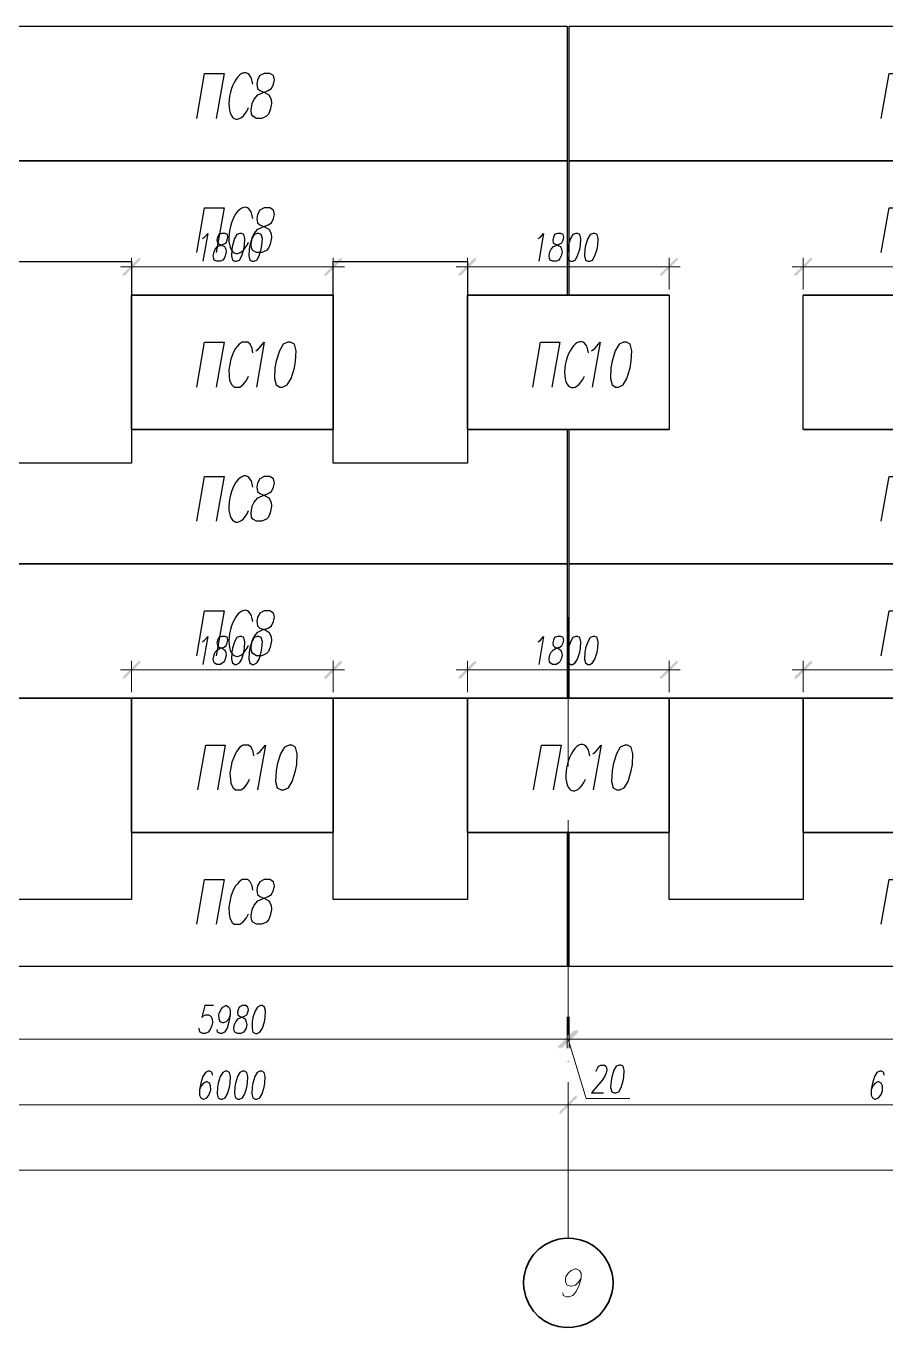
# Model space of a CAD drawing. Header units: millimetres. Extents: x 148937 to 2048786, y 870 to 351006.
# Drawn here: x 544546 to 552222, y 330810 to 342560 of the extents above; entities that cross this region are included whole.
import ezdxf

# ---------------------------------------------------------------- set-up
doc = ezdxf.new("R2010")
doc.units = ezdxf.units.MM
doc.layers.add('PDF _Геометрия', color=7, linetype='Continuous')
doc.layers.add('PDF _Сплошная заливка', color=7, linetype='Continuous', true_color=0x007eff)

msp = doc.modelspace()

# ---------------------------------------------------------------- linework, layer by layer
at = {"layer": 'PDF _Геометрия', "color": 152, "lineweight": 30, "true_color": 0x2776bb}
for points in [[(549376.35112, 342559.59499), (549376.35112, 341358.73566), (543395.68542, 341358.73566), (543395.68542, 342559.59499)], [(555745.84661, 342559.59499), (555745.84661, 341358.73566), (549395.68546, 341358.73566), (549395.68546, 342559.59499)], [(544287.19914, 338658.41512), (544287.19914, 340458.62991), (545485.91021, 340458.62991), (545485.91021, 338658.41512)], [(547286.12538, 338658.41512), (547286.12538, 340458.62991), (548486.98471, 340458.62991), (548486.98471, 338658.41512)], [(547286.12538, 340157.87785), (547286.12538, 338959.16679), (545485.91059, 338959.16679), (545485.91059, 340157.87785)], [(550287.19975, 340157.87785), (550287.19975, 338959.16679), (548486.98497, 338959.16679), (548486.98497, 340157.87785)], [(555745.84661, 340157.87785), (555745.84661, 338959.16679), (551485.91095, 338959.16679), (551485.91095, 340157.87785)], [(549376.35112, 337758.3068), (549376.35112, 336559.59574), (543395.68542, 336559.59574), (543395.68542, 337758.3068)], [(555745.84661, 337758.3068), (555745.84661, 336559.59574), (549395.68546, 336559.59574), (549395.68546, 337758.3068)], [(544287.19914, 334759.38095), (544287.19914, 336559.59574), (545485.91021, 336559.59574), (545485.91021, 334759.38095)], [(547286.12538, 336559.59656), (547286.12538, 335358.73723), (545485.91059, 335358.73723), (545485.91059, 336559.59656)], [(547286.12538, 334759.38095), (547286.12538, 336559.59574), (548486.98471, 336559.59574), (548486.98471, 334759.38095)], [(550287.19975, 336559.59656), (550287.19975, 335358.73723), (548486.98497, 335358.73723), (548486.98497, 336559.59656)], [(555745.84661, 336559.59656), (555745.84661, 335358.73723), (551485.91095, 335358.73723), (551485.91095, 336559.59656)]]:
    msp.add_lwpolyline(points, close=True, dxfattribs=at)
at = {"layer": 'PDF _Геометрия', "lineweight": 25}
for points in [[(546070.22989, 341736.82584), (546138.97318, 342138.54442), (546312.97962, 342138.54442), (546242.08811, 341736.82584)], [(552181.93708, 341736.82584), (552252.82859, 342138.54442), (552424.68681, 342138.54442), (552353.79529, 341736.82584)], [(546070.22989, 340538.11329), (546138.97318, 340937.68364), (546312.97962, 340937.68364), (546242.08811, 340538.11329)], [(552181.93708, 340538.11329), (552252.82859, 340937.68364), (552424.68681, 340937.68364), (552353.79529, 340538.11329)], [(546119.63821, 340662.71198), (546136.82403, 340675.60135), (546166.89922, 340709.97299), (546121.78644, 340460.77857)], [(549118.56445, 340662.71198), (549137.8985, 340675.60135), (549165.82546, 340709.97299), (549122.8609, 340460.77857)], [(546068.08175, 339337.25478), (546138.97327, 339736.82514), (546312.97971, 339736.82514), (546242.0882, 339337.25478)], [(546568.61811, 339642.30382), (546562.17343, 339680.97191), (546544.9876, 339719.64001), (546523.50533, 339736.82584), (546474.09609, 339736.82584), (546446.16913, 339719.64001), (546428.98331, 339700.30596), (546413.94571, 339680.97191), (546394.61166, 339642.30382), (546373.12939, 339586.4499), (546355.94357, 339489.77965), (546358.09179, 339433.92573), (546362.38825, 339395.25763), (546381.7223, 339356.58953), (546403.20458, 339337.25548), (546452.61381, 339337.25548), (546480.54077, 339356.58953), (546512.76419, 339395.25763), (546529.95001, 339433.92573)], [(546596.54503, 339661.63708), (546624.47199, 339680.97113), (546671.733, 339736.82505), (546600.84148, 339337.25469)], [(549069.15504, 339337.25478), (549137.89832, 339736.82514), (549311.90477, 339736.82514), (549241.01325, 339337.25478)], [(549595.47017, 339661.63708), (549623.39713, 339680.97113), (549670.65814, 339736.82505), (549599.76662, 339337.25469)], [(546070.22989, 338138.54442), (546138.97318, 338538.11477), (546312.97962, 338538.11477), (546242.08811, 338138.54442)], [(552181.93708, 338138.54442), (552252.82859, 338538.11477), (552424.68681, 338538.11477), (552353.79529, 338138.54442)], [(546070.22989, 336937.68373), (546138.97318, 337337.25408), (546312.97962, 337337.25408), (546242.08811, 336937.68373)], [(552181.93708, 336937.68373), (552252.82859, 337337.25408), (552424.68681, 337337.25408), (552353.79529, 336937.68373)], [(546119.63821, 337062.28024), (546136.82403, 337075.1696), (546166.89922, 337109.54125), (546121.78644, 336860.34683)], [(549118.56445, 337062.28024), (549137.8985, 337075.1696), (549165.82546, 337109.54125), (549122.8609, 336860.34683)], [(546078.82245, 335738.97336), (546149.71397, 336138.54372), (546321.57218, 336138.54372), (546252.8289, 335738.97336)], [(546577.21067, 336041.87207), (546572.91422, 336080.54017), (546564.3213, 336099.87422), (546553.58017, 336119.20827), (546532.09789, 336138.54232), (546482.68865, 336138.54232), (546454.76169, 336119.20827), (546424.6865, 336080.54017), (546405.35245, 336041.87207), (546381.72195, 335986.01815), (546364.53613, 335889.3479), (546368.83258, 335833.49398), (546373.12904, 335794.82589), (546392.46309, 335756.15779), (546413.94536, 335738.97197), (546463.3546, 335738.97197), (546491.28156, 335756.15779), (546521.35675, 335794.82589), (546540.6908, 335833.49398)], [(546605.13868, 336061.20752), (546635.21387, 336080.54157), (546682.47488, 336138.54372), (546611.58336, 335738.97336)], [(549077.74869, 335738.97336), (549148.6402, 336138.54372), (549322.64665, 336138.54372), (549251.75513, 335738.97336)], [(549606.21196, 336061.20752), (549634.13892, 336080.54157), (549681.39993, 336138.54372), (549610.50842, 335738.97336)], [(546070.22989, 334538.11267), (546138.97318, 334937.68303), (546312.97962, 334937.68303), (546242.08811, 334538.11267)], [(546568.61811, 334843.16171), (546562.17343, 334881.82981), (546553.58052, 334899.01563), (546544.9876, 334918.34968), (546523.50533, 334937.68373), (546474.09609, 334937.68373), (546446.16913, 334918.34968), (546431.13154, 334899.01563), (546413.94571, 334881.82981), (546394.61166, 334843.16171), (546373.12939, 334785.15956), (546355.94357, 334690.63754), (546358.09179, 334632.63539), (546364.53648, 334596.11552), (546381.7223, 334557.44742), (546403.20458, 334538.11337), (546452.61381, 334538.11337), (546480.54077, 334557.44742), (546512.76419, 334596.11552), (546532.09824, 334632.63539)], [(552181.93708, 334538.11267), (552252.82859, 334937.68303), (552424.68681, 334937.68303), (552353.79529, 334538.11267)], [(546218.45704, 333812.01284), (546141.12084, 333812.01284), (546115.34211, 333704.60146), (546123.93502, 333717.49082), (546149.71375, 333728.23196), (546173.34425, 333728.23196), (546194.82653, 333717.49082), (546205.56767, 333693.86032), (546207.7159, 333657.34045), (546203.41944, 333633.70994), (546188.38185, 333597.19007), (546169.0478, 333573.55957), (546143.26907, 333562.81843), (546121.78679, 333562.81843), (546100.30451, 333573.55957), (546093.85983, 333586.44893), (546089.56337, 333610.07944)], [(546366.68418, 333728.231), (546353.79481, 333693.85936), (546332.31254, 333668.08063), (546308.68203, 333657.33949), (546300.08912, 333657.33949), (546278.60684, 333668.08063), (546267.86571, 333693.85936), (546265.71748, 333728.231), (546267.86571, 333741.12037), (546282.9033, 333775.49201), (546302.23735, 333799.12252), (546328.01608, 333812.01188), (546334.46076, 333812.01188), (546355.94304, 333799.12252), (546366.68418, 333775.49201), (546366.68418, 333728.231), (546355.94304, 333668.08063), (546338.75722, 333610.07848), (546317.27494, 333573.55861), (546291.49621, 333562.81747), (546276.45862, 333562.81747), (546254.97634, 333573.55861), (546250.67988, 333597.18911)], [(546209.86338, 333191.17407), (546205.56693, 333214.80458), (546186.23288, 333227.69394), (546169.04706, 333227.69394), (546145.41655, 333214.80458), (546121.78605, 333178.28471), (546104.60022, 333120.28256), (546093.85909, 333060.13218), (546093.85909, 333012.87117), (546104.60022, 332989.24067), (546126.0825, 332976.3513), (546132.52718, 332976.3513), (546158.30592, 332989.24067), (546177.63997, 333012.87117), (546192.67756, 333049.39104), (546194.82579, 333060.13218), (546192.67756, 333096.65205), (546181.93642, 333120.28256), (546160.45414, 333131.0237), (546154.00946, 333131.0237), (546128.23073, 333120.28256), (546108.89668, 333096.65205), (546093.85909, 333060.13218)], [(549636.28702, 333223.39836), (549638.43525, 333234.1395), (549651.32461, 333257.77001), (549659.91753, 333270.65937), (549677.10335, 333281.40051), (549709.32676, 333281.40051), (549722.21613, 333270.65937), (549728.66081, 333257.77001), (549730.80904, 333234.1395), (549726.51258, 333210.509), (549715.77145, 333186.87849), (549694.28917, 333150.35862), (549595.47069, 333032.2061), (549702.88208, 333032.2061)], [(552209.86399, 333191.17407), (552205.56754, 333214.80458), (552184.08526, 333227.69394), (552169.04767, 333227.69394), (552143.26894, 333214.80458), (552121.78666, 333178.28471), (552104.60084, 333120.28256), (552093.8597, 333060.13218), (552093.8597, 333012.87117), (552104.60084, 332989.24067), (552126.08311, 332976.3513), (552132.5278, 332976.3513), (552158.30653, 332989.24067), (552177.64058, 333012.87117), (552192.67817, 333049.39104), (552194.8264, 333060.13218), (552192.67817, 333096.65205), (552181.93703, 333120.28256), (552160.45476, 333131.0237), (552151.86185, 333131.0237), (552128.23134, 333120.28256), (552106.74906, 333096.65205), (552093.8597, 333060.13218)]]:
    msp.add_lwpolyline(points, dxfattribs=at)
for points in [[(546671.73321, 342138.54337), (546630.91689, 342119.20932), (546611.58284, 342080.54122), (546605.13816, 342041.87312), (546611.58284, 342005.35325), (546633.06512, 341986.0192), (546678.1779, 341966.68515), (546712.54954, 341947.3511), (546731.88359, 341908.683), (546736.18005, 341870.0149), (546725.43891, 341814.16098), (546708.25309, 341775.49289), (546691.06726, 341756.15884), (546650.25094, 341736.82479), (546600.8417, 341736.82479), (546568.61828, 341756.15884), (546557.87715, 341775.49289), (546553.58069, 341814.16098), (546562.1736, 341870.0149), (546581.50765, 341908.683), (546613.73107, 341947.3511), (546654.54739, 341966.68515), (546706.10486, 341986.0192), (546736.18005, 342005.35325), (546753.36587, 342041.87312), (546761.95878, 342080.54122), (546755.5141, 342119.20932), (546721.14245, 342138.54337)], [(546671.73321, 340937.68486), (546630.91689, 340918.35081), (546611.58284, 340879.68272), (546605.13816, 340843.16284), (546611.58284, 340804.49475), (546633.06512, 340785.1607), (546678.1779, 340765.82665), (546712.54954, 340746.4926), (546731.88359, 340709.97273), (546736.18005, 340671.30463), (546725.43891, 340613.30248), (546708.25309, 340576.78261), (546691.06726, 340557.44856), (546650.25094, 340538.11451), (546600.8417, 340538.11451), (546568.61828, 340557.44856), (546557.87715, 340576.78261), (546553.58069, 340613.30248), (546562.1736, 340671.30463), (546581.50765, 340709.97273), (546613.73107, 340746.4926), (546654.54739, 340765.82665), (546706.10486, 340785.1607), (546736.18005, 340804.49475), (546753.36587, 340843.16284), (546761.95878, 340879.68272), (546755.5141, 340918.35081), (546721.14245, 340937.68486)], [(546291.49708, 340709.97107), (546265.71835, 340699.22993), (546252.82899, 340675.59942), (546248.53253, 340649.82069), (546252.82899, 340626.19019), (546265.71835, 340615.44905), (546295.79354, 340602.55968), (546315.12759, 340591.81854), (546328.01696, 340568.18804), (546330.16518, 340544.55753), (546323.7205, 340508.03766), (546312.97936, 340484.40716), (546302.23822, 340471.51779), (546276.45949, 340460.77665), (546246.3843, 340460.77665), (546224.90203, 340471.51779), (546220.60557, 340484.40716), (546216.30911, 340508.03766), (546222.7538, 340544.55753), (546233.49494, 340568.18804), (546254.97721, 340591.81854), (546278.60772, 340602.55968), (546312.97936, 340615.44905), (546330.16518, 340626.19019), (546340.90632, 340649.82069), (546345.20278, 340675.59942), (546343.05455, 340699.22993), (546321.57227, 340709.97107)], [(546452.61416, 340709.97107), (546426.83543, 340699.22993), (546405.35315, 340662.71006), (546388.16733, 340602.55968), (546381.72265, 340568.18804), (546379.57442, 340508.03766), (546388.16733, 340471.51779), (546409.64961, 340460.77665), (546424.6872, 340460.77665), (546450.46594, 340471.51779), (546471.94821, 340508.03766), (546489.13403, 340568.18804), (546495.57872, 340602.55968), (546497.72694, 340662.71006), (546489.13403, 340699.22993), (546467.65176, 340709.97107)], [(546607.28682, 340709.97107), (546581.50809, 340699.22993), (546560.02581, 340662.71006), (546542.83999, 340602.55968), (546536.39531, 340568.18804), (546534.24708, 340508.03766), (546542.83999, 340471.51779), (546564.32227, 340460.77665), (546579.35986, 340460.77665), (546605.13859, 340471.51779), (546626.62087, 340508.03766), (546643.80669, 340568.18804), (546650.25137, 340602.55968), (546654.54783, 340662.71006), (546643.80669, 340699.22993), (546622.32441, 340709.97107)], [(549290.42332, 340709.97107), (549264.64459, 340699.22993), (549253.90345, 340675.59942), (549249.60699, 340649.82069), (549251.75522, 340626.19019), (549266.79282, 340615.44905), (549294.71978, 340602.55968), (549316.20205, 340591.81854), (549326.94319, 340568.18804), (549331.23965, 340544.55753), (549324.79496, 340508.03766), (549311.9056, 340484.40716), (549303.31269, 340471.51779), (549277.53395, 340460.77665), (549245.31054, 340460.77665), (549225.97649, 340471.51779), (549219.53181, 340484.40716), (549215.23535, 340508.03766), (549221.68003, 340544.55753), (549234.5694, 340568.18804), (549253.90345, 340591.81854), (549279.68218, 340602.55968), (549311.9056, 340615.44905), (549329.09142, 340626.19019), (549341.98079, 340649.82069), (549346.27724, 340675.59942), (549341.98079, 340699.22993), (549320.49851, 340709.97107)], [(549453.68854, 340709.97107), (549427.90981, 340699.22993), (549406.42753, 340662.71006), (549387.09348, 340602.55968), (549380.6488, 340568.18804), (549378.50057, 340508.03766), (549387.09348, 340471.51779), (549408.57576, 340460.77665), (549423.61335, 340460.77665), (549449.39208, 340471.51779), (549470.87436, 340508.03766), (549490.20841, 340568.18804), (549496.65309, 340602.55968), (549498.80132, 340662.71006), (549490.20841, 340699.22993), (549468.72613, 340709.97107)], [(549608.3601, 340709.97107), (549582.58137, 340699.22993), (549561.09909, 340662.71006), (549541.76504, 340602.55968), (549535.32036, 340568.18804), (549533.17213, 340508.03766), (549541.76504, 340471.51779), (549563.24732, 340460.77665), (549578.28492, 340460.77665), (549604.06365, 340471.51779), (549625.54593, 340508.03766), (549644.87997, 340568.18804), (549651.32466, 340602.55968), (549653.47289, 340662.71006), (549644.87997, 340699.22993), (549623.3977, 340709.97107)], [(546882.25971, 339736.82417), (546841.44338, 339719.63835), (546807.07174, 339661.6362), (546776.99655, 339567.11419), (546766.25541, 339509.11204), (546761.95895, 339414.59002), (546776.99655, 339356.58787), (546811.36819, 339337.25382), (546834.9987, 339337.25382), (546875.81502, 339356.58787), (546912.33489, 339414.59002), (546940.26185, 339509.11204), (546951.00299, 339567.11419), (546955.29945, 339661.6362), (546940.26185, 339719.63835), (546905.89021, 339736.82417)], [(549881.18594, 339736.82417), (549840.36961, 339719.63835), (549805.99797, 339661.6362), (549778.07101, 339567.11419), (549767.32987, 339509.11204), (549763.03342, 339414.59002), (549778.07101, 339356.58787), (549810.29443, 339337.25382), (549836.07316, 339337.25382), (549876.88949, 339356.58787), (549911.26113, 339414.59002), (549941.33632, 339509.11204), (549949.92923, 339567.11419), (549954.22568, 339661.6362), (549939.18809, 339719.63835), (549906.96467, 339736.82417)], [(546671.73321, 338538.11381), (546630.91689, 338518.77976), (546611.58284, 338480.11166), (546605.13816, 338443.59179), (546611.58284, 338404.92369), (546633.06512, 338385.58964), (546678.1779, 338366.25559), (546712.54954, 338346.92154), (546731.88359, 338308.25345), (546736.18005, 338271.73357), (546725.43891, 338213.73143), (546708.25309, 338175.06333), (546691.06726, 338157.87751), (546650.25094, 338138.54346), (546600.8417, 338138.54346), (546568.61828, 338157.87751), (546557.87715, 338175.06333), (546553.58069, 338213.73143), (546562.1736, 338271.73357), (546581.50765, 338308.25345), (546613.73107, 338346.92154), (546654.54739, 338366.25559), (546706.10486, 338385.58964), (546736.18005, 338404.92369), (546753.36587, 338443.59179), (546761.95878, 338480.11166), (546755.5141, 338518.77976), (546721.14245, 338538.11381)], [(546671.73321, 337337.25531), (546630.91689, 337317.92126), (546611.58284, 337281.40139), (546605.13816, 337242.73329), (546611.58284, 337204.06519), (546633.06512, 337184.73114), (546678.1779, 337167.54532), (546712.54954, 337148.21127), (546731.88359, 337109.54317), (546736.18005, 337070.87507), (546725.43891, 337015.02115), (546708.25309, 336976.35305), (546691.06726, 336957.019), (546650.25094, 336937.68495), (546600.8417, 336937.68495), (546568.61828, 336957.019), (546557.87715, 336976.35305), (546553.58069, 337015.02115), (546562.1736, 337070.87507), (546581.50765, 337109.54317), (546613.73107, 337148.21127), (546654.54739, 337167.54532), (546706.10486, 337184.73114), (546736.18005, 337204.06519), (546753.36587, 337242.73329), (546761.95878, 337281.40139), (546755.5141, 337317.92126), (546721.14245, 337337.25531)], [(546291.49708, 337109.54369), (546265.71835, 337098.80255), (546252.82899, 337075.17205), (546248.53253, 337051.54154), (546252.82899, 337027.91104), (546265.71835, 337015.02167), (546295.79354, 337004.28054), (546315.12759, 336991.39117), (546328.01696, 336967.76066), (546330.16518, 336944.13016), (546323.7205, 336907.61029), (546312.97936, 336883.97978), (546302.23822, 336873.23864), (546276.45949, 336860.34928), (546246.3843, 336860.34928), (546224.90203, 336873.23864), (546220.60557, 336883.97978), (546216.30911, 336907.61029), (546222.7538, 336944.13016), (546233.49494, 336967.76066), (546254.97721, 336991.39117), (546278.60772, 337004.28054), (546312.97936, 337015.02167), (546330.16518, 337027.91104), (546340.90632, 337051.54154), (546345.20278, 337075.17205), (546343.05455, 337098.80255), (546321.57227, 337109.54369)], [(546452.61416, 337109.54369), (546426.83543, 337098.80255), (546405.35315, 337062.28268), (546388.16733, 337004.28054), (546381.72265, 336967.76066), (546379.57442, 336907.61029), (546388.16733, 336873.23864), (546409.64961, 336860.34928), (546424.6872, 336860.34928), (546450.46594, 336873.23864), (546471.94821, 336907.61029), (546489.13403, 336967.76066), (546495.57872, 337004.28054), (546497.72694, 337062.28268), (546489.13403, 337098.80255), (546467.65176, 337109.54369)], [(546607.28682, 337109.54369), (546581.50809, 337098.80255), (546560.02581, 337062.28268), (546542.83999, 337004.28054), (546536.39531, 336967.76066), (546534.24708, 336907.61029), (546542.83999, 336873.23864), (546564.32227, 336860.34928), (546579.35986, 336860.34928), (546605.13859, 336873.23864), (546626.62087, 336907.61029), (546643.80669, 336967.76066), (546650.25137, 337004.28054), (546654.54783, 337062.28268), (546643.80669, 337098.80255), (546622.32441, 337109.54369)], [(549290.42332, 337109.54369), (549264.64459, 337098.80255), (549253.90345, 337075.17205), (549249.60699, 337051.54154), (549251.75522, 337027.91104), (549266.79282, 337015.02167), (549294.71978, 337004.28054), (549316.20205, 336991.39117), (549326.94319, 336967.76066), (549331.23965, 336944.13016), (549324.79496, 336907.61029), (549311.9056, 336883.97978), (549303.31269, 336873.23864), (549277.53395, 336860.34928), (549245.31054, 336860.34928), (549225.97649, 336873.23864), (549219.53181, 336883.97978), (549215.23535, 336907.61029), (549221.68003, 336944.13016), (549234.5694, 336967.76066), (549253.90345, 336991.39117), (549279.68218, 337004.28054), (549311.9056, 337015.02167), (549329.09142, 337027.91104), (549341.98079, 337051.54154), (549346.27724, 337075.17205), (549341.98079, 337098.80255), (549320.49851, 337109.54369)], [(549453.68854, 337109.54369), (549427.90981, 337098.80255), (549406.42753, 337062.28268), (549387.09348, 337004.28054), (549380.6488, 336967.76066), (549378.50057, 336907.61029), (549387.09348, 336873.23864), (549408.57576, 336860.34928), (549423.61335, 336860.34928), (549449.39208, 336873.23864), (549470.87436, 336907.61029), (549490.20841, 336967.76066), (549496.65309, 337004.28054), (549498.80132, 337062.28268), (549490.20841, 337098.80255), (549468.72613, 337109.54369)], [(549608.3601, 337109.54369), (549582.58137, 337098.80255), (549561.09909, 337062.28268), (549541.76504, 337004.28054), (549535.32036, 336967.76066), (549533.17213, 336907.61029), (549541.76504, 336873.23864), (549563.24732, 336860.34928), (549578.28492, 336860.34928), (549604.06365, 336873.23864), (549625.54593, 336907.61029), (549644.87997, 336967.76066), (549651.32466, 337004.28054), (549653.47289, 337062.28268), (549644.87997, 337098.80255), (549623.3977, 337109.54369)], [(546893.00041, 336138.54276), (546852.18408, 336119.20871), (546815.66421, 336061.20656), (546787.73725, 335966.68454), (546776.99611, 335908.68239), (546772.69965, 335814.16037), (546787.73725, 335756.15822), (546822.10889, 335738.9724), (546845.7394, 335738.9724), (546886.55572, 335756.15822), (546920.92737, 335814.16037), (546951.00255, 335908.68239), (546961.74369, 335966.68454), (546966.04015, 336061.20656), (546951.00255, 336119.20871), (546916.63091, 336138.54276)], [(549891.92664, 336138.54276), (549851.11032, 336119.20871), (549816.73867, 336061.20656), (549786.66348, 335966.68454), (549778.07057, 335908.68239), (549773.77412, 335814.16037), (549786.66348, 335756.15822), (549821.03513, 335738.9724), (549846.81386, 335738.9724), (549885.48196, 335756.15822), (549922.00183, 335814.16037), (549949.92879, 335908.68239), (549960.66993, 335966.68454), (549964.96638, 336061.20656), (549949.92879, 336119.20871), (549915.55715, 336138.54276)], [(546671.73321, 334937.68425), (546630.91689, 334918.3502), (546611.58284, 334881.83033), (546605.13816, 334843.16223), (546611.58284, 334804.49413), (546633.06512, 334785.16008), (546678.1779, 334765.82604), (546712.54954, 334748.64021), (546731.88359, 334709.97211), (546736.18005, 334671.30402), (546725.43891, 334613.30187), (546708.25309, 334576.782), (546691.06726, 334557.44795), (546650.25094, 334538.1139), (546600.8417, 334538.1139), (546568.61828, 334557.44795), (546557.87715, 334576.782), (546553.58069, 334613.30187), (546562.1736, 334671.30402), (546581.50765, 334709.97211), (546613.73107, 334748.64021), (546654.54739, 334765.82604), (546706.10486, 334785.16008), (546736.18005, 334804.49413), (546753.36587, 334843.16223), (546761.95878, 334881.83033), (546755.5141, 334918.3502), (546721.14245, 334937.68425)], [(546474.09557, 333812.01284), (546448.31683, 333799.12348), (546437.57569, 333775.49297), (546433.27924, 333751.86247), (546435.42747, 333728.23196), (546450.46506, 333717.49082), (546478.39202, 333704.60146), (546499.8743, 333693.86032), (546510.61544, 333668.08159), (546514.91189, 333644.45108), (546508.46721, 333610.07944), (546495.57784, 333586.44893), (546486.98493, 333573.55957), (546461.2062, 333562.81843), (546431.13101, 333562.81843), (546409.64873, 333573.55957), (546403.20405, 333586.44893), (546401.05582, 333610.07944), (546405.35228, 333644.45108), (546418.24165, 333668.08159), (546437.57569, 333693.86032), (546463.35443, 333704.60146), (546495.57784, 333717.49082), (546514.91189, 333728.23196), (546525.65303, 333751.86247), (546529.94949, 333775.49297), (546525.65303, 333799.12348), (546506.31898, 333812.01284)], [(546637.36078, 333812.01284), (546611.58205, 333799.12348), (546590.09977, 333764.75183), (546570.76573, 333704.60146), (546564.32104, 333668.08159), (546562.17281, 333610.07944), (546570.76573, 333573.55957), (546592.248, 333562.81843), (546607.2856, 333562.81843), (546633.06433, 333573.55957), (546654.54661, 333610.07944), (546673.88066, 333668.08159), (546680.32534, 333704.60146), (546682.47357, 333764.75183), (546673.88066, 333799.12348), (546652.39838, 333812.01284)], [(546323.72028, 333227.69464), (546300.08978, 333214.80528), (546276.45927, 333178.28541), (546259.27345, 333120.28326), (546252.82877, 333083.76339), (546250.68054, 333023.61301), (546259.27345, 332989.24137), (546280.75573, 332976.352), (546295.79332, 332976.352), (546321.57205, 332989.24137), (546343.05433, 333023.61301), (546360.24015, 333083.76339), (546366.68484, 333120.28326), (546370.98129, 333178.28541), (546360.24015, 333214.80528), (546340.9061, 333227.69464)], [(546478.39185, 333227.69464), (546454.76134, 333214.80528), (546433.27906, 333178.28541), (546413.94501, 333120.28326), (546407.50033, 333083.76339), (546405.3521, 333023.61301), (546413.94501, 332989.24137), (546435.42729, 332976.352), (546450.46489, 332976.352), (546476.24362, 332989.24137), (546497.7259, 333023.61301), (546517.05995, 333083.76339), (546521.3564, 333120.28326), (546525.65286, 333178.28541), (546514.91172, 333214.80528), (546495.57767, 333227.69464)], [(546633.0645, 333227.69464), (546609.434, 333214.80528), (546587.95172, 333178.28541), (546568.61767, 333120.28326), (546562.17299, 333083.76339), (546560.02476, 333023.61301), (546568.61767, 332989.24137), (546590.09995, 332976.352), (546605.13754, 332976.352), (546630.91628, 332989.24137), (546652.39855, 333023.61301), (546671.7326, 333083.76339), (546676.02906, 333120.28326), (546680.32551, 333178.28541), (546669.58437, 333214.80528), (546650.25033, 333227.69464)], [(549840.36909, 333281.40034), (549814.59036, 333270.6592), (549793.10808, 333234.13933), (549775.92226, 333173.98895), (549769.47758, 333139.61731), (549765.18112, 333079.46693), (549775.92226, 333042.94706), (549797.40454, 333032.20592), (549812.44213, 333032.20592), (549838.22086, 333042.94706), (549859.70314, 333079.46693), (549876.88896, 333139.61731), (549883.33364, 333173.98895), (549885.48187, 333234.13933), (549876.88896, 333270.6592), (549855.40668, 333281.40034)]]:
    msp.add_lwpolyline(points, close=True, dxfattribs=at)
at = {"layer": 'PDF _Геометрия', "color": 152, "lineweight": 30, "true_color": 0x2776bb}
for points in [[(544287.19914, 340157.87716), (543395.68464, 340157.87716), (543395.68464, 341358.73648), (549376.35056, 341358.73648), (549376.35056, 340157.87716), (548486.98443, 340157.87716)], [(550287.19975, 340157.87716), (549395.68525, 340157.87716), (549395.68525, 341358.73648), (555745.84662, 341358.73648), (555745.84662, 340157.87716), (551485.91082, 340157.87716)], [(547286.12538, 340157.87716), (545485.91059, 340157.87716)], [(548486.98607, 338959.16679), (549376.35234, 338959.16679), (549376.35234, 337758.30746), (543395.6865, 337758.30746), (543395.6865, 338959.16679), (544287.20078, 338959.16679)], [(545485.91169, 338959.16679), (547286.12648, 338959.16679)], [(551485.91121, 338959.16679), (555745.84687, 338959.16679), (555745.84687, 337758.30746), (549395.68561, 337758.30746), (549395.68561, 338959.16679), (550287.20015, 338959.16679)], [(548486.98607, 335358.73723), (549376.35234, 335358.73723), (549376.35234, 334160.02617), (543395.6865, 334160.02617), (543395.6865, 335358.73723), (544287.20078, 335358.73723)], [(545485.91169, 335358.73723), (547286.12648, 335358.73723)], [(551485.91121, 335358.73723), (555745.84687, 335358.73723), (555745.84687, 334160.02617), (549395.68561, 334160.02617), (549395.68561, 335358.73723), (550287.20015, 335358.73723)]]:
    msp.add_lwpolyline(points, dxfattribs=at)
at = {"layer": 'PDF _Геометрия', "color": 150, "lineweight": 9, "true_color": 0x007eff}
for points in [[(545387.09287, 340411.36864), (547387.0929, 340411.36864)], [(545485.91169, 340209.43471), (545485.91169, 340490.85254)], [(547286.12538, 340209.43471), (547286.12538, 340490.85254)], [(548386.0191, 340411.36864), (550386.01914, 340411.36864)], [(548486.98607, 340209.43471), (548486.98607, 340490.85254)], [(550287.19975, 340209.43471), (550287.19975, 340490.85254)], [(551387.09348, 340411.36864), (555846.81414, 340411.36864)], [(551485.91121, 340209.43471), (551485.91121, 340490.85254)], [(545485.91169, 336611.15329), (545485.91169, 336890.42289)], [(547286.12538, 336611.15329), (547286.12538, 336890.42289)], [(548486.98607, 336611.15329), (548486.98607, 336890.42289)], [(550287.19975, 336611.15329), (550287.19975, 336890.42289)], [(551485.91121, 336611.15329), (551485.91121, 336890.42289)], [(545387.09287, 336810.93908), (547387.0929, 336810.93908)], [(548386.0191, 336810.93908), (550386.01914, 336810.93908)], [(551387.09348, 336810.93908), (555846.81414, 336810.93908)], [(543296.86713, 333511.26228), (549477.31808, 333511.26228)], [(549376.35112, 333511.26228), (549225.97518, 333511.26228)], [(549296.86774, 333511.26228), (555846.81411, 333511.26228)], [(549376.35112, 333511.26228), (549395.68517, 333511.26228), (549376.35112, 333511.26228)], [(549387.09291, 333511.26228), (549546.06176, 332982.79826), (549937.03921, 332982.79826)], [(549395.68547, 333511.26228), (549546.06141, 333511.26228)]]:
    msp.add_lwpolyline(points, dxfattribs=at)
at = {"layer": 'PDF _Геометрия', "color": 252, "lineweight": 5, "true_color": 0x989898}
for points in [[(549387.09291, 337281.40147), (549387.09291, 335947.35214)], [(549387.09291, 335708.89721), (549387.09291, 335711.04544)], [(549387.09291, 335468.29676), (549387.09291, 333547.78122)], [(549387.09291, 333309.32835), (549387.09291, 333311.47657)], [(549387.09291, 333068.72571), (549387.09291, 331734.67637)]]:
    msp.add_lwpolyline(points, dxfattribs=at)
at = {"layer": 'PDF _Геометрия', "color": 1, "lineweight": 30}
msp.add_lwpolyline([(550287.19975, 334759.38095), (550287.19975, 336559.59574), (551485.91082, 336559.59574), (551485.91082, 334759.38095)], close=True, dxfattribs=at)
at = {"layer": 'PDF _Геометрия', "color": 150, "lineweight": 9, "true_color": 0x007eff}
for points in [[(549376.35112, 333431.77628), (549376.35112, 333711.04588)], [(549395.68547, 333431.77628), (549395.68547, 333711.04588)]]:
    msp.add_lwpolyline(points, close=True, dxfattribs=at)
at = {"layer": 'PDF _Геометрия', "color": 222, "lineweight": 9, "true_color": 0xdd00a5}
msp.add_lwpolyline([(549387.09291, 332847.45808), (549387.09291, 333126.72768)], close=True, dxfattribs=at)
for points in [[(543286.12643, 332926.94189), (549485.91175, 332926.94189)], [(549286.12595, 332926.94189), (555485.91127, 332926.94189)], [(510289.34964, 332342.62588), (555485.91126, 332342.62588)]]:
    msp.add_lwpolyline(points, dxfattribs=at)
at = {"layer": 'PDF _Геометрия', "color": 5, "lineweight": 35}
for points in [[(548989.67092, 331382.36756), (548987.52269, 331335.10655), (548989.67092, 331287.84554)], [(549775.92226, 331242.73276), (549784.51517, 331287.84554), (549786.6634, 331335.10655), (549784.51517, 331382.36756), (549775.92226, 331427.48035)]]:
    msp.add_lwpolyline(points, dxfattribs=at)
at = {"layer": 'PDF _Геометрия', "color": 252, "lineweight": 15, "true_color": 0x989898}
msp.add_lwpolyline([(549500.94872, 331375.9234), (549479.46644, 331341.55176), (549451.53948, 331315.77303), (549417.16784, 331305.03189), (549406.4267, 331305.03189), (549378.49974, 331315.77303), (549363.46214, 331341.55176), (549361.31392, 331375.9234), (549365.61037, 331388.81277), (549384.94442, 331423.18441), (549412.87138, 331446.81492), (549447.24303, 331459.70429), (549457.98416, 331459.70429), (549488.05935, 331446.81492), (549503.09695, 331423.18441), (549500.94872, 331375.9234), (549483.7629, 331315.77303), (549457.98416, 331257.77088), (549427.90898, 331221.25101), (549391.3891, 331210.50987), (549369.90683, 331210.50987), (549341.97987, 331221.25101), (549337.68341, 331244.88151)], dxfattribs=at)
at = {"layer": 'PDF _Геометрия', "lineweight": 25}
for centre, major_axis, ratio, start_param, end_param in [((546463.09488, 341937.11815), (-47.19085, -206.5663), 0.4662240876, 2.2055024856, 7.4378150749), ((546462.92272, 340736.9725), (-47.05862, -205.45283), 0.4717172463, 2.2180771416, 7.4323787939), ((549461.88003, 339537.25585), (-47.31987, -204.36458), 0.4728608091, 2.216155869, 7.436424278), ((546462.92271, 338337.40145), (-47.05887, -205.45393), 0.4717172463, 2.2180771248, 7.4323787937), ((546463.30481, 337137.15452), (-46.50756, -204.83892), 0.4725262149, 2.2157138635, 7.4263734149), ((549472.76182, 335937.11534), (-47.18971, -206.56128), 0.4662240876, 2.2055025895, 7.4378151375)]:
    msp.add_ellipse(centre, major_axis=major_axis, ratio=ratio, start_param=start_param, end_param=end_param, dxfattribs=at)
at = {"layer": 'PDF _Геометрия', "color": 5, "lineweight": 35}
for points in [[(549775.92226, 331427.48035), (549658.23518, 331860.38403), (549057.98459, 331825.1173), (548989.67092, 331382.36756)], [(548989.67092, 331287.84554), (549057.98459, 330845.09581), (549658.23518, 330809.82907), (549775.92226, 331242.73276)]]:
    msp.add_open_spline(points, degree=3, dxfattribs=at)
at = {"layer": 'PDF _Сплошная заливка', "lineweight": 9, "transparency": 33554559}
for points in [[(545554.65437, 340493.00234), (545419.31602, 340327.58881), (545404.27843, 340342.6264)], [(545569.69244, 340477.96317), (545554.65485, 340493.00077), (545419.3165, 340327.58723)], [(547204.49386, 340342.62596), (547219.53146, 340327.58837), (547352.72157, 340493.0019)], [(547219.53084, 340327.5868), (547352.72096, 340493.00033), (547369.90678, 340477.96274)], [(548553.5806, 340493.00234), (548420.39048, 340327.58881), (548403.20466, 340342.6264)], [(548568.61759, 340477.96317), (548553.57999, 340493.00077), (548420.38987, 340327.58723)], [(550203.4201, 340342.62596), (550218.45769, 340327.58837), (550353.79604, 340493.0019)], [(550218.45708, 340327.5868), (550353.79543, 340493.00033), (550368.83302, 340477.96274)], [(551552.50684, 340493.00234), (551419.31672, 340327.58881), (551404.27913, 340342.6264)], [(551569.69196, 340477.96317), (551552.50614, 340493.00077), (551419.31602, 340327.58723)], [(545554.65437, 336892.5706), (545419.31602, 336727.15706), (545404.27843, 336744.34288)], [(545569.69244, 336877.53361), (545554.65485, 336892.57121), (545419.3165, 336727.15767)], [(547204.49386, 336744.34454), (547219.53146, 336727.15872), (547352.72157, 336892.57226)], [(547219.53084, 336727.15724), (547352.72096, 336892.57077), (547369.90678, 336877.53318)], [(548553.5806, 336892.5706), (548420.39048, 336727.15706), (548403.20466, 336744.34288)], [(548568.61759, 336877.53361), (548553.57999, 336892.57121), (548420.38987, 336727.15767)], [(550203.4201, 336744.34454), (550218.45769, 336727.15872), (550353.79604, 336892.57226)], [(550218.45708, 336727.15724), (550353.79543, 336892.57077), (550368.83302, 336877.53318)], [(551552.50684, 336892.5706), (551419.31672, 336727.15706), (551404.27913, 336744.34288)], [(551569.69196, 336877.53361), (551552.50614, 336892.57121), (551419.31602, 336727.15767)], [(549292.57146, 333444.66556), (549309.75728, 333429.62796), (549442.9474, 333595.0415)], [(549292.57146, 333444.66556), (549309.75728, 333429.62796), (549442.9474, 333595.0415)], [(549309.75658, 333429.62857), (549442.9467, 333595.04211), (549460.13252, 333577.85629)], [(549309.75658, 333429.62857), (549442.9467, 333595.04211), (549460.13252, 333577.85629)], [(549464.42924, 333595.04193), (549329.09089, 333429.6284), (549314.0533, 333444.66599)], [(549464.42924, 333595.04193), (549329.09089, 333429.6284), (549314.0533, 333444.66599)], [(549479.46622, 333577.85681), (549464.42863, 333595.04263), (549329.09028, 333429.6291)], [(549479.46622, 333577.85681), (549464.42863, 333595.04263), (549329.09028, 333429.6291)]]:
    msp.add_solid(points, dxfattribs=at)
at = {"layer": 'PDF _Сплошная заливка', "color": 222, "lineweight": 9, "true_color": 0xdd00a5, "transparency": 33554559}
for points in [[(549303.31216, 332860.34736), (549318.34976, 332843.16153), (549453.6881, 333010.7233)], [(549453.68854, 333010.72373), (549318.35019, 332843.16197), (549303.3126, 332860.34779)], [(549318.34914, 332843.16223), (549453.68749, 333010.72399), (549468.72508, 332993.53817)], [(549468.72552, 332993.53861), (549453.68793, 333010.72443), (549318.34958, 332843.16267)]]:
    msp.add_solid(points, dxfattribs=at)

doc.saveas('drawing.dxf')
